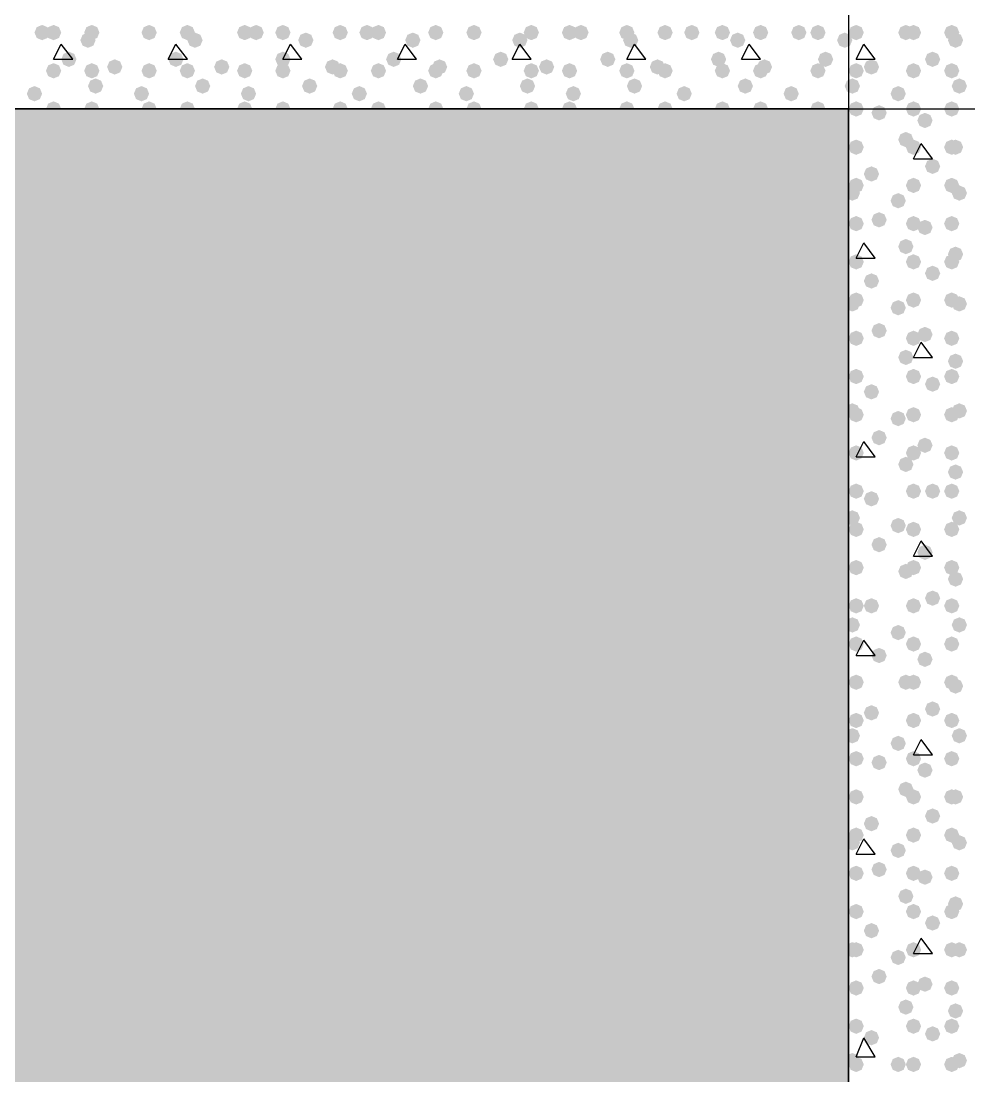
# Model space of a CAD drawing. Header units: millimetres. Extents: x 0 to 420, y 0 to 297.
# Drawn here: x 184.68 to 195.18, y 131.91 to 143.59 of the extents above; entities that cross this region are included whole.
import ezdxf

# ---------------------------------------------------------------- set-up
doc = ezdxf.new("R2010")
doc.units = ezdxf.units.MM
doc.layers.get('0').update_dxf_attribs({"linetype": 'CONTINUOUS'})

msp = doc.modelspace()

# ---------------------------------------------------------------- hatches: boundary and pattern name
at = {"true_color": 0x000008}
for points in [[(184.996667, 143.467667), (184.971796, 143.407871), (184.912, 143.383), (184.852204, 143.407871), (184.827333, 143.467667), (184.852204, 143.527462), (184.912, 143.552333), (184.971796, 143.527463)], [(185.123667, 143.467667), (185.098796, 143.407871), (185.039, 143.383), (184.979204, 143.407871), (184.954333, 143.467667), (184.979204, 143.527462), (185.039, 143.552333), (185.098796, 143.527463)], [(185.547, 143.467667), (185.522129, 143.407871), (185.462333, 143.383), (185.402537, 143.407871), (185.377667, 143.467667), (185.402537, 143.527462), (185.462333, 143.552333), (185.522129, 143.527463)], [(186.182, 143.467667), (186.157129, 143.407871), (186.097333, 143.383), (186.037537, 143.407871), (186.012667, 143.467667), (186.037537, 143.527462), (186.097333, 143.552333), (186.157129, 143.527463)], [(186.182, 143.467667), (186.157129, 143.407871), (186.097333, 143.383), (186.037537, 143.407871), (186.012667, 143.467667), (186.037537, 143.527462), (186.097333, 143.552333), (186.157129, 143.527463)], [(186.605333, 143.467667), (186.580462, 143.407871), (186.520667, 143.383), (186.460871, 143.407871), (186.436, 143.467667), (186.460871, 143.527462), (186.520667, 143.552333), (186.580462, 143.527463)], [(187.240333, 143.467667), (187.215462, 143.407871), (187.155667, 143.383), (187.095871, 143.407871), (187.071, 143.467667), (187.095871, 143.527462), (187.155667, 143.552333), (187.215462, 143.527463)], [(187.367333, 143.467667), (187.342462, 143.407871), (187.282667, 143.383), (187.222871, 143.407871), (187.198, 143.467667), (187.222871, 143.527462), (187.282667, 143.552333), (187.342462, 143.527463)], [(187.663667, 143.467667), (187.638796, 143.407871), (187.579, 143.383), (187.519204, 143.407871), (187.494333, 143.467667), (187.519204, 143.527462), (187.579, 143.552333), (187.638796, 143.527463)], [(188.298667, 143.467667), (188.273796, 143.407871), (188.214, 143.383), (188.154204, 143.407871), (188.129333, 143.467667), (188.154204, 143.527462), (188.214, 143.552333), (188.273796, 143.527463)], [(188.595, 143.467667), (188.570129, 143.407871), (188.510333, 143.383), (188.450538, 143.407871), (188.425667, 143.467667), (188.450537, 143.527462), (188.510333, 143.552333), (188.570129, 143.527463)], [(188.722, 143.467667), (188.697129, 143.407871), (188.637333, 143.383), (188.577538, 143.407871), (188.552667, 143.467667), (188.577537, 143.527462), (188.637333, 143.552333), (188.697129, 143.527463)], [(189.357, 143.467667), (189.332129, 143.407871), (189.272333, 143.383), (189.212538, 143.407871), (189.187667, 143.467667), (189.212537, 143.527462), (189.272333, 143.552333), (189.332129, 143.527463)], [(189.780333, 143.467667), (189.755462, 143.407871), (189.695667, 143.383), (189.635871, 143.407871), (189.611, 143.467667), (189.635871, 143.527462), (189.695667, 143.552333), (189.755462, 143.527463)], [(189.780333, 143.467667), (189.755462, 143.407871), (189.695667, 143.383), (189.635871, 143.407871), (189.611, 143.467667), (189.635871, 143.527462), (189.695667, 143.552333), (189.755462, 143.527463)], [(190.415333, 143.467667), (190.390462, 143.407871), (190.330667, 143.383), (190.270871, 143.407871), (190.246, 143.467667), (190.270871, 143.527462), (190.330667, 143.552333), (190.390462, 143.527463)], [(190.838667, 143.467667), (190.813796, 143.407871), (190.754, 143.383), (190.694204, 143.407871), (190.669333, 143.467667), (190.694204, 143.527462), (190.754, 143.552333), (190.813796, 143.527463)], [(190.965667, 143.467667), (190.940796, 143.407871), (190.881, 143.383), (190.821204, 143.407871), (190.796333, 143.467667), (190.821204, 143.527462), (190.881, 143.552333), (190.940796, 143.527463)], [(191.473667, 143.467667), (191.448796, 143.407871), (191.389, 143.383), (191.329204, 143.407871), (191.304333, 143.467667), (191.329204, 143.527462), (191.389, 143.552333), (191.448796, 143.527463)], [(191.897, 143.467667), (191.872129, 143.407871), (191.812333, 143.383), (191.752537, 143.407871), (191.727667, 143.467667), (191.752537, 143.527462), (191.812333, 143.552333), (191.872129, 143.527463)], [(192.193333, 143.467667), (192.168462, 143.407871), (192.108667, 143.383), (192.048871, 143.407871), (192.024, 143.467667), (192.048871, 143.527462), (192.108667, 143.552333), (192.168462, 143.527463)], [(192.532, 143.467667), (192.507129, 143.407871), (192.447333, 143.383), (192.387538, 143.407871), (192.362667, 143.467667), (192.387537, 143.527462), (192.447333, 143.552333), (192.507129, 143.527463)], [(192.955333, 143.467667), (192.930462, 143.407871), (192.870667, 143.383), (192.810871, 143.407871), (192.786, 143.467667), (192.810871, 143.527462), (192.870667, 143.552333), (192.930462, 143.527463)], [(193.378667, 143.467667), (193.353796, 143.407871), (193.294, 143.383), (193.234204, 143.407871), (193.209333, 143.467667), (193.234204, 143.527462), (193.294, 143.552333), (193.353796, 143.527463)], [(193.590333, 143.467667), (193.565462, 143.407871), (193.505667, 143.383), (193.445871, 143.407871), (193.421, 143.467667), (193.445871, 143.527462), (193.505667, 143.552333), (193.565462, 143.527463)], [(185.504667, 143.383), (185.479796, 143.323204), (185.42, 143.298333), (185.360204, 143.323204), (185.335333, 143.383), (185.360204, 143.442796), (185.42, 143.467667), (185.479796, 143.442796)], [(186.69, 143.383), (186.665129, 143.323204), (186.605333, 143.298333), (186.545538, 143.323204), (186.520667, 143.383), (186.545537, 143.442796), (186.605333, 143.467667), (186.665129, 143.442796)], [(187.917667, 143.383), (187.892796, 143.323204), (187.833, 143.298333), (187.773204, 143.323204), (187.748333, 143.383), (187.773204, 143.442796), (187.833, 143.467667), (187.892796, 143.442796)], [(189.103, 143.383), (189.078129, 143.323204), (189.018333, 143.298333), (188.958538, 143.323204), (188.933667, 143.383), (188.958537, 143.442796), (189.018333, 143.467667), (189.078129, 143.442796)], [(190.288333, 143.383), (190.263463, 143.323204), (190.203667, 143.298333), (190.143871, 143.323204), (190.119, 143.383), (190.143871, 143.442796), (190.203667, 143.467667), (190.263462, 143.442796)], [(191.516, 143.383), (191.491129, 143.323204), (191.431333, 143.298333), (191.371538, 143.323204), (191.346667, 143.383), (191.371537, 143.442796), (191.431333, 143.467667), (191.491129, 143.442796)], [(192.701333, 143.383), (192.676462, 143.323204), (192.616667, 143.298333), (192.556871, 143.323204), (192.532, 143.383), (192.556871, 143.442796), (192.616667, 143.467667), (192.676462, 143.442796)], [(193.886667, 143.383), (193.861796, 143.323204), (193.802, 143.298333), (193.742204, 143.323204), (193.717333, 143.383), (193.742204, 143.442796), (193.802, 143.467667), (193.861796, 143.442796)], [(185.293, 143.171333), (185.268129, 143.111537), (185.208333, 143.086667), (185.148538, 143.111537), (185.123667, 143.171333), (185.148537, 143.231129), (185.208333, 143.256), (185.268129, 143.231129)], [(186.478333, 143.171333), (186.453463, 143.111537), (186.393667, 143.086667), (186.333871, 143.111537), (186.309, 143.171333), (186.333871, 143.231129), (186.393667, 143.256), (186.453462, 143.231129)], [(187.663667, 143.171333), (187.638796, 143.111537), (187.579, 143.086667), (187.519204, 143.111537), (187.494333, 143.171333), (187.519204, 143.231129), (187.579, 143.256), (187.638796, 143.231129)], [(188.891333, 143.171333), (188.866462, 143.111537), (188.806667, 143.086667), (188.746871, 143.111537), (188.722, 143.171333), (188.746871, 143.231129), (188.806667, 143.256), (188.866462, 143.231129)], [(190.076667, 143.171333), (190.051796, 143.111537), (189.992, 143.086667), (189.932204, 143.111537), (189.907333, 143.171333), (189.932204, 143.231129), (189.992, 143.256), (190.051796, 143.231129)], [(191.262, 143.171333), (191.237129, 143.111537), (191.177333, 143.086667), (191.117538, 143.111537), (191.092667, 143.171333), (191.117537, 143.231129), (191.177333, 143.256), (191.237129, 143.231129)], [(192.489667, 143.171333), (192.464796, 143.111537), (192.405, 143.086667), (192.345204, 143.111537), (192.320333, 143.171333), (192.345204, 143.231129), (192.405, 143.256), (192.464796, 143.231129)], [(193.675, 143.171333), (193.650129, 143.111537), (193.590333, 143.086667), (193.530538, 143.111537), (193.505667, 143.171333), (193.530537, 143.231129), (193.590333, 143.256), (193.650129, 143.231129)], [(185.801, 143.086667), (185.776129, 143.026871), (185.716333, 143.002), (185.656538, 143.026871), (185.631667, 143.086667), (185.656537, 143.146462), (185.716333, 143.171333), (185.776129, 143.146463)], [(186.986333, 143.086667), (186.961462, 143.026871), (186.901667, 143.002), (186.841871, 143.026871), (186.817, 143.086667), (186.841871, 143.146462), (186.901667, 143.171333), (186.961462, 143.146463)], [(188.214, 143.086667), (188.189129, 143.026871), (188.129333, 143.002), (188.069538, 143.026871), (188.044667, 143.086667), (188.069537, 143.146462), (188.129333, 143.171333), (188.189129, 143.146463)], [(189.399333, 143.086667), (189.374462, 143.026871), (189.314667, 143.002), (189.254871, 143.026871), (189.23, 143.086667), (189.254871, 143.146462), (189.314667, 143.171333), (189.374462, 143.146463)], [(190.584667, 143.086667), (190.559796, 143.026871), (190.5, 143.002), (190.440204, 143.026871), (190.415333, 143.086667), (190.440204, 143.146462), (190.5, 143.171333), (190.559796, 143.146463)], [(191.812333, 143.086667), (191.787463, 143.026871), (191.727667, 143.002), (191.667871, 143.026871), (191.643, 143.086667), (191.667871, 143.146462), (191.727667, 143.171333), (191.787462, 143.146463)], [(192.997667, 143.086667), (192.972796, 143.026871), (192.913, 143.002), (192.853204, 143.026871), (192.828333, 143.086667), (192.853204, 143.146462), (192.913, 143.171333), (192.972796, 143.146463)], [(185.123667, 143.044333), (185.098796, 142.984537), (185.039, 142.959667), (184.979204, 142.984537), (184.954333, 143.044333), (184.979204, 143.104129), (185.039, 143.129), (185.098796, 143.104129)], [(185.547, 143.044333), (185.522129, 142.984537), (185.462333, 142.959667), (185.402537, 142.984537), (185.377667, 143.044333), (185.402537, 143.104129), (185.462333, 143.129), (185.522129, 143.104129)], [(186.182, 143.044333), (186.157129, 142.984537), (186.097333, 142.959667), (186.037537, 142.984537), (186.012667, 143.044333), (186.037537, 143.104129), (186.097333, 143.129), (186.157129, 143.104129)], [(186.605333, 143.044333), (186.580462, 142.984537), (186.520667, 142.959667), (186.460871, 142.984537), (186.436, 143.044333), (186.460871, 143.104129), (186.520667, 143.129), (186.580462, 143.104129)], [(187.240333, 143.044333), (187.215462, 142.984537), (187.155667, 142.959667), (187.095871, 142.984537), (187.071, 143.044333), (187.095871, 143.104129), (187.155667, 143.129), (187.215462, 143.104129)], [(187.663667, 143.044333), (187.638796, 142.984537), (187.579, 142.959667), (187.519204, 142.984537), (187.494333, 143.044333), (187.519204, 143.104129), (187.579, 143.129), (187.638796, 143.104129)], [(188.298667, 143.044333), (188.273796, 142.984537), (188.214, 142.959667), (188.154204, 142.984537), (188.129333, 143.044333), (188.154204, 143.104129), (188.214, 143.129), (188.273796, 143.104129)], [(188.722, 143.044333), (188.697129, 142.984537), (188.637333, 142.959667), (188.577538, 142.984537), (188.552667, 143.044333), (188.577537, 143.104129), (188.637333, 143.129), (188.697129, 143.104129)], [(189.357, 143.044333), (189.332129, 142.984537), (189.272333, 142.959667), (189.212538, 142.984537), (189.187667, 143.044333), (189.212537, 143.104129), (189.272333, 143.129), (189.332129, 143.104129)], [(189.780333, 143.044333), (189.755462, 142.984537), (189.695667, 142.959667), (189.635871, 142.984537), (189.611, 143.044333), (189.635871, 143.104129), (189.695667, 143.129), (189.755462, 143.104129)], [(190.415333, 143.044333), (190.390462, 142.984537), (190.330667, 142.959667), (190.270871, 142.984537), (190.246, 143.044333), (190.270871, 143.104129), (190.330667, 143.129), (190.390462, 143.104129)], [(190.838667, 143.044333), (190.813796, 142.984537), (190.754, 142.959667), (190.694204, 142.984537), (190.669333, 143.044333), (190.694204, 143.104129), (190.754, 143.129), (190.813796, 143.104129)], [(191.473667, 143.044333), (191.448796, 142.984537), (191.389, 142.959667), (191.329204, 142.984537), (191.304333, 143.044333), (191.329204, 143.104129), (191.389, 143.129), (191.448796, 143.104129)], [(191.897, 143.044333), (191.872129, 142.984537), (191.812333, 142.959667), (191.752537, 142.984537), (191.727667, 143.044333), (191.752537, 143.104129), (191.812333, 143.129), (191.872129, 143.104129)], [(192.532, 143.044333), (192.507129, 142.984537), (192.447333, 142.959667), (192.387538, 142.984537), (192.362667, 143.044333), (192.387537, 143.104129), (192.447333, 143.129), (192.507129, 143.104129)], [(192.955333, 143.044333), (192.930462, 142.984537), (192.870667, 142.959667), (192.810871, 142.984537), (192.786, 143.044333), (192.810871, 143.104129), (192.870667, 143.129), (192.930462, 143.104129)], [(193.590333, 143.044333), (193.565462, 142.984537), (193.505667, 142.959667), (193.445871, 142.984537), (193.421, 143.044333), (193.445871, 143.104129), (193.505667, 143.129), (193.565462, 143.104129)], [(185.589333, 142.875), (185.564462, 142.815204), (185.504667, 142.790333), (185.444871, 142.815204), (185.42, 142.875), (185.444871, 142.934796), (185.504667, 142.959667), (185.564462, 142.934796)], [(186.774667, 142.875), (186.749796, 142.815204), (186.69, 142.790333), (186.630204, 142.815204), (186.605333, 142.875), (186.630204, 142.934796), (186.69, 142.959667), (186.749796, 142.934796)], [(187.96, 142.875), (187.935129, 142.815204), (187.875333, 142.790333), (187.815538, 142.815204), (187.790667, 142.875), (187.815537, 142.934796), (187.875333, 142.959667), (187.935129, 142.934796)], [(189.187667, 142.875), (189.162796, 142.815204), (189.103, 142.790333), (189.043204, 142.815204), (189.018333, 142.875), (189.043204, 142.934796), (189.103, 142.959667), (189.162796, 142.934796)], [(190.373, 142.875), (190.348129, 142.815204), (190.288333, 142.790333), (190.228538, 142.815204), (190.203667, 142.875), (190.228537, 142.934796), (190.288333, 142.959667), (190.348129, 142.934796)], [(191.558333, 142.875), (191.533462, 142.815204), (191.473667, 142.790333), (191.413871, 142.815204), (191.389, 142.875), (191.413871, 142.934796), (191.473667, 142.959667), (191.533462, 142.934796)], [(192.786, 142.875), (192.761129, 142.815204), (192.701333, 142.790333), (192.641538, 142.815204), (192.616667, 142.875), (192.641537, 142.934796), (192.701333, 142.959667), (192.761129, 142.934796)], [(184.912, 142.790333), (184.887129, 142.730537), (184.827333, 142.705667), (184.767538, 142.730537), (184.742667, 142.790333), (184.767537, 142.850129), (184.827333, 142.875), (184.887129, 142.850129)], [(186.097333, 142.790333), (186.072462, 142.730537), (186.012667, 142.705667), (185.952871, 142.730537), (185.928, 142.790333), (185.952871, 142.850129), (186.012667, 142.875), (186.072462, 142.850129)], [(187.282667, 142.790333), (187.257796, 142.730537), (187.198, 142.705667), (187.138204, 142.730537), (187.113333, 142.790333), (187.138204, 142.850129), (187.198, 142.875), (187.257796, 142.850129)], [(188.510333, 142.790333), (188.485462, 142.730537), (188.425667, 142.705667), (188.365871, 142.730537), (188.341, 142.790333), (188.365871, 142.850129), (188.425667, 142.875), (188.485462, 142.850129)], [(189.695667, 142.790333), (189.670796, 142.730537), (189.611, 142.705667), (189.551204, 142.730537), (189.526333, 142.790333), (189.551204, 142.850129), (189.611, 142.875), (189.670796, 142.850129)], [(190.881, 142.790333), (190.856129, 142.730537), (190.796333, 142.705667), (190.736538, 142.730537), (190.711667, 142.790333), (190.736537, 142.850129), (190.796333, 142.875), (190.856129, 142.850129)], [(192.108667, 142.790333), (192.083796, 142.730537), (192.024, 142.705667), (191.964204, 142.730537), (191.939333, 142.790333), (191.964204, 142.850129), (192.024, 142.875), (192.083796, 142.850129)], [(193.294, 142.790333), (193.269129, 142.730537), (193.209333, 142.705667), (193.149538, 142.730537), (193.124667, 142.790333), (193.149537, 142.850129), (193.209333, 142.875), (193.269129, 142.850129)], [(185.123667, 142.621), (185.098796, 142.561204), (185.039, 142.536333), (184.979204, 142.561204), (184.954333, 142.621), (184.979204, 142.680796), (185.039, 142.705667), (185.098796, 142.680796)], [(185.547, 142.621), (185.522129, 142.561204), (185.462333, 142.536333), (185.402537, 142.561204), (185.377667, 142.621), (185.402537, 142.680796), (185.462333, 142.705667), (185.522129, 142.680796)], [(186.182, 142.621), (186.157129, 142.561204), (186.097333, 142.536333), (186.037537, 142.561204), (186.012667, 142.621), (186.037537, 142.680796), (186.097333, 142.705667), (186.157129, 142.680796)], [(186.605333, 142.621), (186.580462, 142.561204), (186.520667, 142.536333), (186.460871, 142.561204), (186.436, 142.621), (186.460871, 142.680796), (186.520667, 142.705667), (186.580462, 142.680796)], [(187.240333, 142.621), (187.215462, 142.561204), (187.155667, 142.536333), (187.095871, 142.561204), (187.071, 142.621), (187.095871, 142.680796), (187.155667, 142.705667), (187.215462, 142.680796)], [(187.663667, 142.621), (187.638796, 142.561204), (187.579, 142.536333), (187.519204, 142.561204), (187.494333, 142.621), (187.519204, 142.680796), (187.579, 142.705667), (187.638796, 142.680796)], [(188.298667, 142.621), (188.273796, 142.561204), (188.214, 142.536333), (188.154204, 142.561204), (188.129333, 142.621), (188.154204, 142.680796), (188.214, 142.705667), (188.273796, 142.680796)], [(188.722, 142.621), (188.697129, 142.561204), (188.637333, 142.536333), (188.577538, 142.561204), (188.552667, 142.621), (188.577537, 142.680796), (188.637333, 142.705667), (188.697129, 142.680796)], [(189.357, 142.621), (189.332129, 142.561204), (189.272333, 142.536333), (189.212538, 142.561204), (189.187667, 142.621), (189.212537, 142.680796), (189.272333, 142.705667), (189.332129, 142.680796)], [(189.780333, 142.621), (189.755462, 142.561204), (189.695667, 142.536333), (189.635871, 142.561204), (189.611, 142.621), (189.635871, 142.680796), (189.695667, 142.705667), (189.755462, 142.680796)], [(190.415333, 142.621), (190.390462, 142.561204), (190.330667, 142.536333), (190.270871, 142.561204), (190.246, 142.621), (190.270871, 142.680796), (190.330667, 142.705667), (190.390462, 142.680796)], [(190.838667, 142.621), (190.813796, 142.561204), (190.754, 142.536333), (190.694204, 142.561204), (190.669333, 142.621), (190.694204, 142.680796), (190.754, 142.705667), (190.813796, 142.680796)], [(191.473667, 142.621), (191.448796, 142.561204), (191.389, 142.536333), (191.329204, 142.561204), (191.304333, 142.621), (191.329204, 142.680796), (191.389, 142.705667), (191.448796, 142.680796)], [(191.897, 142.621), (191.872129, 142.561204), (191.812333, 142.536333), (191.752537, 142.561204), (191.727667, 142.621), (191.752537, 142.680796), (191.812333, 142.705667), (191.872129, 142.680796)], [(192.532, 142.621), (192.507129, 142.561204), (192.447333, 142.536333), (192.387538, 142.561204), (192.362667, 142.621), (192.387537, 142.680796), (192.447333, 142.705667), (192.507129, 142.680796)], [(192.955333, 142.621), (192.930462, 142.561204), (192.870667, 142.536333), (192.810871, 142.561204), (192.786, 142.621), (192.810871, 142.680796), (192.870667, 142.705667), (192.930462, 142.680796)], [(193.590333, 142.621), (193.565462, 142.561204), (193.505667, 142.536333), (193.445871, 142.561204), (193.421, 142.621), (193.445871, 142.680796), (193.505667, 142.705667), (193.565462, 142.680796)], [(194.267667, 142.578667), (194.242796, 142.518871), (194.183, 142.494), (194.123204, 142.518871), (194.098333, 142.578667), (194.123204, 142.638462), (194.183, 142.663333), (194.242796, 142.638463)], [(194.775667, 142.494), (194.750796, 142.434204), (194.691, 142.409333), (194.631204, 142.434204), (194.606333, 142.494), (194.631204, 142.553796), (194.691, 142.578667), (194.750796, 142.553796)], [(194.564, 142.282333), (194.539129, 142.222537), (194.479333, 142.197667), (194.419537, 142.222537), (194.394667, 142.282333), (194.419537, 142.342129), (194.479333, 142.367), (194.539129, 142.342129)], [(194.013667, 142.197667), (193.988796, 142.137871), (193.929, 142.113), (193.869204, 142.137871), (193.844333, 142.197667), (193.869204, 142.257462), (193.929, 142.282333), (193.988796, 142.257463)], [(194.648667, 142.197667), (194.623796, 142.137871), (194.564, 142.113), (194.504204, 142.137871), (194.479333, 142.197667), (194.504204, 142.257462), (194.564, 142.282333), (194.623796, 142.257463)], [(195.072, 142.197667), (195.047129, 142.137871), (194.987333, 142.113), (194.927538, 142.137871), (194.902667, 142.197667), (194.927537, 142.257462), (194.987333, 142.282333), (195.047129, 142.257463)], [(195.114333, 142.197667), (195.089463, 142.137871), (195.029667, 142.113), (194.969871, 142.137871), (194.945, 142.197667), (194.969871, 142.257462), (195.029667, 142.282333), (195.089462, 142.257463)], [(194.183, 141.901333), (194.158129, 141.841537), (194.098333, 141.816667), (194.038538, 141.841537), (194.013667, 141.901333), (194.038537, 141.961129), (194.098333, 141.986), (194.158129, 141.961129)], [(194.860333, 141.986), (194.835462, 141.926204), (194.775667, 141.901333), (194.715871, 141.926204), (194.691, 141.986), (194.715871, 142.045796), (194.775667, 142.070667), (194.835462, 142.045796)], [(194.013667, 141.774333), (193.988796, 141.714537), (193.929, 141.689667), (193.869204, 141.714537), (193.844333, 141.774333), (193.869204, 141.834129), (193.929, 141.859), (193.988796, 141.834129)], [(194.648667, 141.774333), (194.623796, 141.714537), (194.564, 141.689667), (194.504204, 141.714537), (194.479333, 141.774333), (194.504204, 141.834129), (194.564, 141.859), (194.623796, 141.834129)], [(195.072, 141.774333), (195.047129, 141.714537), (194.987333, 141.689667), (194.927538, 141.714537), (194.902667, 141.774333), (194.927537, 141.834129), (194.987333, 141.859), (195.047129, 141.834129)], [(193.971333, 141.689667), (193.946463, 141.629871), (193.886667, 141.605), (193.826871, 141.629871), (193.802, 141.689667), (193.826871, 141.749462), (193.886667, 141.774333), (193.946462, 141.749463)], [(195.156667, 141.689667), (195.131796, 141.629871), (195.072, 141.605), (195.012204, 141.629871), (194.987333, 141.689667), (195.012204, 141.749462), (195.072, 141.774333), (195.131796, 141.749463)], [(194.479333, 141.605), (194.454463, 141.545204), (194.394667, 141.520333), (194.334871, 141.545204), (194.31, 141.605), (194.334871, 141.664796), (194.394667, 141.689667), (194.454462, 141.664796)], [(194.013667, 141.351), (193.988796, 141.291204), (193.929, 141.266333), (193.869204, 141.291204), (193.844333, 141.351), (193.869204, 141.410796), (193.929, 141.435667), (193.988796, 141.410796)], [(194.267667, 141.393333), (194.242796, 141.333537), (194.183, 141.308667), (194.123204, 141.333537), (194.098333, 141.393333), (194.123204, 141.453129), (194.183, 141.478), (194.242796, 141.453129)], [(194.648667, 141.351), (194.623796, 141.291204), (194.564, 141.266333), (194.504204, 141.291204), (194.479333, 141.351), (194.504204, 141.410796), (194.564, 141.435667), (194.623796, 141.410796)], [(194.775667, 141.308667), (194.750796, 141.248871), (194.691, 141.224), (194.631204, 141.248871), (194.606333, 141.308667), (194.631204, 141.368462), (194.691, 141.393333), (194.750796, 141.368463)], [(195.072, 141.351), (195.047129, 141.291204), (194.987333, 141.266333), (194.927538, 141.291204), (194.902667, 141.351), (194.927537, 141.410796), (194.987333, 141.435667), (195.047129, 141.410796)], [(194.564, 141.097), (194.539129, 141.037204), (194.479333, 141.012333), (194.419537, 141.037204), (194.394667, 141.097), (194.419537, 141.156796), (194.479333, 141.181667), (194.539129, 141.156796)], [(195.114333, 141.012333), (195.089463, 140.952537), (195.029667, 140.927667), (194.969871, 140.952537), (194.945, 141.012333), (194.969871, 141.072129), (195.029667, 141.097), (195.089462, 141.072129)], [(194.013667, 140.927667), (193.988796, 140.867871), (193.929, 140.843), (193.869204, 140.867871), (193.844333, 140.927667), (193.869204, 140.987462), (193.929, 141.012333), (193.988796, 140.987463)], [(194.648667, 140.927667), (194.623796, 140.867871), (194.564, 140.843), (194.504204, 140.867871), (194.479333, 140.927667), (194.504204, 140.987462), (194.564, 141.012333), (194.623796, 140.987463)], [(195.072, 140.927667), (195.047129, 140.867871), (194.987333, 140.843), (194.927538, 140.867871), (194.902667, 140.927667), (194.927537, 140.987462), (194.987333, 141.012333), (195.047129, 140.987463)], [(194.183, 140.716), (194.158129, 140.656204), (194.098333, 140.631333), (194.038538, 140.656204), (194.013667, 140.716), (194.038537, 140.775796), (194.098333, 140.800667), (194.158129, 140.775796)], [(194.860333, 140.800667), (194.835462, 140.740871), (194.775667, 140.716), (194.715871, 140.740871), (194.691, 140.800667), (194.715871, 140.860462), (194.775667, 140.885333), (194.835462, 140.860463)], [(194.013667, 140.504333), (193.988796, 140.444537), (193.929, 140.419667), (193.869204, 140.444537), (193.844333, 140.504333), (193.869204, 140.564129), (193.929, 140.589), (193.988796, 140.564129)], [(194.648667, 140.504333), (194.623796, 140.444537), (194.564, 140.419667), (194.504204, 140.444537), (194.479333, 140.504333), (194.504204, 140.564129), (194.564, 140.589), (194.623796, 140.564129)], [(195.072, 140.504333), (195.047129, 140.444537), (194.987333, 140.419667), (194.927538, 140.444537), (194.902667, 140.504333), (194.927537, 140.564129), (194.987333, 140.589), (195.047129, 140.564129)], [(193.971333, 140.462), (193.946463, 140.402204), (193.886667, 140.377333), (193.826871, 140.402204), (193.802, 140.462), (193.826871, 140.521796), (193.886667, 140.546667), (193.946462, 140.521796)], [(194.479333, 140.419667), (194.454463, 140.359871), (194.394667, 140.335), (194.334871, 140.359871), (194.31, 140.419667), (194.334871, 140.479462), (194.394667, 140.504333), (194.454462, 140.479463)], [(195.156667, 140.462), (195.131796, 140.402204), (195.072, 140.377333), (195.012204, 140.402204), (194.987333, 140.462), (195.012204, 140.521796), (195.072, 140.546667), (195.131796, 140.521796)], [(194.267667, 140.165667), (194.242796, 140.105871), (194.183, 140.081), (194.123204, 140.105871), (194.098333, 140.165667), (194.123204, 140.225462), (194.183, 140.250333), (194.242796, 140.225463)], [(194.013667, 140.081), (193.988796, 140.021204), (193.929, 139.996333), (193.869204, 140.021204), (193.844333, 140.081), (193.869204, 140.140796), (193.929, 140.165667), (193.988796, 140.140796)], [(194.648667, 140.081), (194.623796, 140.021204), (194.564, 139.996333), (194.504204, 140.021204), (194.479333, 140.081), (194.504204, 140.140796), (194.564, 140.165667), (194.623796, 140.140796)], [(194.775667, 140.123333), (194.750796, 140.063538), (194.691, 140.038667), (194.631204, 140.063538), (194.606333, 140.123333), (194.631204, 140.183129), (194.691, 140.208), (194.750796, 140.183129)], [(195.072, 140.081), (195.047129, 140.021204), (194.987333, 139.996333), (194.927538, 140.021204), (194.902667, 140.081), (194.927537, 140.140796), (194.987333, 140.165667), (195.047129, 140.140796)], [(194.564, 139.869333), (194.539129, 139.809537), (194.479333, 139.784667), (194.419537, 139.809537), (194.394667, 139.869333), (194.419537, 139.929129), (194.479333, 139.954), (194.539129, 139.929129)], [(195.114333, 139.827), (195.089463, 139.767204), (195.029667, 139.742333), (194.969871, 139.767204), (194.945, 139.827), (194.969871, 139.886796), (195.029667, 139.911667), (195.089462, 139.886796)], [(194.013667, 139.657667), (193.988796, 139.597871), (193.929, 139.573), (193.869204, 139.597871), (193.844333, 139.657667), (193.869204, 139.717462), (193.929, 139.742333), (193.988796, 139.717463)], [(194.648667, 139.657667), (194.623796, 139.597871), (194.564, 139.573), (194.504204, 139.597871), (194.479333, 139.657667), (194.504204, 139.717462), (194.564, 139.742333), (194.623796, 139.717463)], [(195.072, 139.657667), (195.047129, 139.597871), (194.987333, 139.573), (194.927538, 139.597871), (194.902667, 139.657667), (194.927537, 139.717462), (194.987333, 139.742333), (195.047129, 139.717463)], [(194.860333, 139.573), (194.835462, 139.513204), (194.775667, 139.488333), (194.715871, 139.513204), (194.691, 139.573), (194.715871, 139.632796), (194.775667, 139.657667), (194.835462, 139.632796)], [(194.183, 139.488333), (194.158129, 139.428537), (194.098333, 139.403667), (194.038538, 139.428537), (194.013667, 139.488333), (194.038537, 139.548129), (194.098333, 139.573), (194.158129, 139.548129)], [(193.971333, 139.276667), (193.946463, 139.216871), (193.886667, 139.192), (193.826871, 139.216871), (193.802, 139.276667), (193.826871, 139.336462), (193.886667, 139.361333), (193.946462, 139.336463)], [(194.013667, 139.234333), (193.988796, 139.174537), (193.929, 139.149667), (193.869204, 139.174537), (193.844333, 139.234333), (193.869204, 139.294129), (193.929, 139.319), (193.988796, 139.294129)], [(194.479333, 139.192), (194.454463, 139.132204), (194.394667, 139.107333), (194.334871, 139.132204), (194.31, 139.192), (194.334871, 139.251796), (194.394667, 139.276667), (194.454462, 139.251796)], [(194.648667, 139.234333), (194.623796, 139.174537), (194.564, 139.149667), (194.504204, 139.174537), (194.479333, 139.234333), (194.504204, 139.294129), (194.564, 139.319), (194.623796, 139.294129)], [(195.072, 139.234333), (195.047129, 139.174537), (194.987333, 139.149667), (194.927538, 139.174537), (194.902667, 139.234333), (194.927537, 139.294129), (194.987333, 139.319), (195.047129, 139.294129)], [(195.156667, 139.276667), (195.131796, 139.216871), (195.072, 139.192), (195.012204, 139.216871), (194.987333, 139.276667), (195.012204, 139.336462), (195.072, 139.361333), (195.131796, 139.336463)], [(194.267667, 138.980333), (194.242796, 138.920537), (194.183, 138.895667), (194.123204, 138.920537), (194.098333, 138.980333), (194.123204, 139.040129), (194.183, 139.065), (194.242796, 139.040129)], [(194.775667, 138.895667), (194.750796, 138.835871), (194.691, 138.811), (194.631204, 138.835871), (194.606333, 138.895667), (194.631204, 138.955462), (194.691, 138.980333), (194.750796, 138.955463)], [(194.013667, 138.811), (193.988796, 138.751204), (193.929, 138.726333), (193.869204, 138.751204), (193.844333, 138.811), (193.869204, 138.870796), (193.929, 138.895667), (193.988796, 138.870796)], [(194.648667, 138.811), (194.623796, 138.751204), (194.564, 138.726333), (194.504204, 138.751204), (194.479333, 138.811), (194.504204, 138.870796), (194.564, 138.895667), (194.623796, 138.870796)], [(195.072, 138.811), (195.047129, 138.751204), (194.987333, 138.726333), (194.927538, 138.751204), (194.902667, 138.811), (194.927537, 138.870796), (194.987333, 138.895667), (195.047129, 138.870796)], [(194.564, 138.684), (194.539129, 138.624204), (194.479333, 138.599333), (194.419537, 138.624204), (194.394667, 138.684), (194.419537, 138.743796), (194.479333, 138.768667), (194.539129, 138.743796)], [(195.114333, 138.599333), (195.089463, 138.539537), (195.029667, 138.514667), (194.969871, 138.539537), (194.945, 138.599333), (194.969871, 138.659129), (195.029667, 138.684), (195.089462, 138.659129)], [(194.013667, 138.387667), (193.988796, 138.327871), (193.929, 138.303), (193.869204, 138.327871), (193.844333, 138.387667), (193.869204, 138.447462), (193.929, 138.472333), (193.988796, 138.447463)], [(194.648667, 138.387667), (194.623796, 138.327871), (194.564, 138.303), (194.504204, 138.327871), (194.479333, 138.387667), (194.504204, 138.447462), (194.564, 138.472333), (194.623796, 138.447463)], [(194.860333, 138.387667), (194.835462, 138.327871), (194.775667, 138.303), (194.715871, 138.327871), (194.691, 138.387667), (194.715871, 138.447462), (194.775667, 138.472333), (194.835462, 138.447463)], [(195.072, 138.387667), (195.047129, 138.327871), (194.987333, 138.303), (194.927538, 138.327871), (194.902667, 138.387667), (194.927537, 138.447462), (194.987333, 138.472333), (195.047129, 138.447463)], [(194.183, 138.303), (194.158129, 138.243204), (194.098333, 138.218333), (194.038538, 138.243204), (194.013667, 138.303), (194.038537, 138.362796), (194.098333, 138.387667), (194.158129, 138.362796)], [(193.971333, 138.091333), (193.946463, 138.031537), (193.886667, 138.006667), (193.826871, 138.031537), (193.802, 138.091333), (193.826871, 138.151129), (193.886667, 138.176), (193.946462, 138.151129)], [(195.156667, 138.091333), (195.131796, 138.031537), (195.072, 138.006667), (195.012204, 138.031537), (194.987333, 138.091333), (195.012204, 138.151129), (195.072, 138.176), (195.131796, 138.151129)], [(194.013667, 137.964333), (193.988796, 137.904537), (193.929, 137.879667), (193.869204, 137.904537), (193.844333, 137.964333), (193.869204, 138.024129), (193.929, 138.049), (193.988796, 138.024129)], [(194.479333, 138.006667), (194.454463, 137.946871), (194.394667, 137.922), (194.334871, 137.946871), (194.31, 138.006667), (194.334871, 138.066462), (194.394667, 138.091333), (194.454462, 138.066463)], [(194.648667, 137.964333), (194.623796, 137.904537), (194.564, 137.879667), (194.504204, 137.904537), (194.479333, 137.964333), (194.504204, 138.024129), (194.564, 138.049), (194.623796, 138.024129)], [(195.072, 137.964333), (195.047129, 137.904537), (194.987333, 137.879667), (194.927538, 137.904537), (194.902667, 137.964333), (194.927537, 138.024129), (194.987333, 138.049), (195.047129, 138.024129)], [(194.267667, 137.795), (194.242796, 137.735204), (194.183, 137.710333), (194.123204, 137.735204), (194.098333, 137.795), (194.123204, 137.854796), (194.183, 137.879667), (194.242796, 137.854796)], [(194.775667, 137.710333), (194.750796, 137.650537), (194.691, 137.625667), (194.631204, 137.650537), (194.606333, 137.710333), (194.631204, 137.770129), (194.691, 137.795), (194.750796, 137.770129)], [(194.013667, 137.541), (193.988796, 137.481204), (193.929, 137.456333), (193.869204, 137.481204), (193.844333, 137.541), (193.869204, 137.600796), (193.929, 137.625667), (193.988796, 137.600796)], [(194.564, 137.498667), (194.539129, 137.438871), (194.479333, 137.414), (194.419537, 137.438871), (194.394667, 137.498667), (194.419537, 137.558462), (194.479333, 137.583333), (194.539129, 137.558463)], [(194.648667, 137.541), (194.623796, 137.481204), (194.564, 137.456333), (194.504204, 137.481204), (194.479333, 137.541), (194.504204, 137.600796), (194.564, 137.625667), (194.623796, 137.600796)], [(195.072, 137.541), (195.047129, 137.481204), (194.987333, 137.456333), (194.927538, 137.481204), (194.902667, 137.541), (194.927537, 137.600796), (194.987333, 137.625667), (195.047129, 137.600796)], [(195.114333, 137.414), (195.089463, 137.354204), (195.029667, 137.329333), (194.969871, 137.354204), (194.945, 137.414), (194.969871, 137.473796), (195.029667, 137.498667), (195.089462, 137.473796)], [(194.013667, 137.117667), (193.988796, 137.057871), (193.929, 137.033), (193.869204, 137.057871), (193.844333, 137.117667), (193.869204, 137.177462), (193.929, 137.202333), (193.988796, 137.177463)], [(194.183, 137.117667), (194.158129, 137.057871), (194.098333, 137.033), (194.038538, 137.057871), (194.013667, 137.117667), (194.038537, 137.177462), (194.098333, 137.202333), (194.158129, 137.177463)], [(194.648667, 137.117667), (194.623796, 137.057871), (194.564, 137.033), (194.504204, 137.057871), (194.479333, 137.117667), (194.504204, 137.177462), (194.564, 137.202333), (194.623796, 137.177463)], [(194.860333, 137.202333), (194.835462, 137.142537), (194.775667, 137.117667), (194.715871, 137.142537), (194.691, 137.202333), (194.715871, 137.262129), (194.775667, 137.287), (194.835462, 137.262129)], [(195.072, 137.117667), (195.047129, 137.057871), (194.987333, 137.033), (194.927538, 137.057871), (194.902667, 137.117667), (194.927537, 137.177462), (194.987333, 137.202333), (195.047129, 137.177463)], [(193.971333, 136.906), (193.946463, 136.846204), (193.886667, 136.821333), (193.826871, 136.846204), (193.802, 136.906), (193.826871, 136.965796), (193.886667, 136.990667), (193.946462, 136.965796)], [(195.156667, 136.906), (195.131796, 136.846204), (195.072, 136.821333), (195.012204, 136.846204), (194.987333, 136.906), (195.012204, 136.965796), (195.072, 136.990667), (195.131796, 136.965796)], [(194.479333, 136.821333), (194.454463, 136.761537), (194.394667, 136.736667), (194.334871, 136.761537), (194.31, 136.821333), (194.334871, 136.881129), (194.394667, 136.906), (194.454462, 136.881129)], [(194.013667, 136.694333), (193.988796, 136.634537), (193.929, 136.609667), (193.869204, 136.634537), (193.844333, 136.694333), (193.869204, 136.754129), (193.929, 136.779), (193.988796, 136.754129)], [(194.648667, 136.694333), (194.623796, 136.634537), (194.564, 136.609667), (194.504204, 136.634537), (194.479333, 136.694333), (194.504204, 136.754129), (194.564, 136.779), (194.623796, 136.754129)], [(195.072, 136.694333), (195.047129, 136.634537), (194.987333, 136.609667), (194.927538, 136.634537), (194.902667, 136.694333), (194.927537, 136.754129), (194.987333, 136.779), (195.047129, 136.754129)], [(194.267667, 136.567333), (194.242796, 136.507537), (194.183, 136.482667), (194.123204, 136.507537), (194.098333, 136.567333), (194.123204, 136.627129), (194.183, 136.652), (194.242796, 136.627129)], [(194.775667, 136.525), (194.750796, 136.465204), (194.691, 136.440333), (194.631204, 136.465204), (194.606333, 136.525), (194.631204, 136.584796), (194.691, 136.609667), (194.750796, 136.584796)], [(194.013667, 136.271), (193.988796, 136.211204), (193.929, 136.186333), (193.869204, 136.211204), (193.844333, 136.271), (193.869204, 136.330796), (193.929, 136.355667), (193.988796, 136.330796)], [(194.564, 136.271), (194.539129, 136.211204), (194.479333, 136.186333), (194.419537, 136.211204), (194.394667, 136.271), (194.419537, 136.330796), (194.479333, 136.355667), (194.539129, 136.330796)], [(194.648667, 136.271), (194.623796, 136.211204), (194.564, 136.186333), (194.504204, 136.211204), (194.479333, 136.271), (194.504204, 136.330796), (194.564, 136.355667), (194.623796, 136.330796)], [(195.072, 136.271), (195.047129, 136.211204), (194.987333, 136.186333), (194.927538, 136.211204), (194.902667, 136.271), (194.927537, 136.330796), (194.987333, 136.355667), (195.047129, 136.330796)], [(195.114333, 136.228667), (195.089463, 136.168871), (195.029667, 136.144), (194.969871, 136.168871), (194.945, 136.228667), (194.969871, 136.288462), (195.029667, 136.313333), (195.089462, 136.288463)], [(194.183, 135.932333), (194.158129, 135.872537), (194.098333, 135.847667), (194.038538, 135.872537), (194.013667, 135.932333), (194.038537, 135.992129), (194.098333, 136.017), (194.158129, 135.992129)], [(194.860333, 135.974667), (194.835462, 135.914871), (194.775667, 135.89), (194.715871, 135.914871), (194.691, 135.974667), (194.715871, 136.034462), (194.775667, 136.059333), (194.835462, 136.034463)], [(194.013667, 135.847667), (193.988796, 135.787871), (193.929, 135.763), (193.869204, 135.787871), (193.844333, 135.847667), (193.869204, 135.907462), (193.929, 135.932333), (193.988796, 135.907463)], [(194.648667, 135.847667), (194.623796, 135.787871), (194.564, 135.763), (194.504204, 135.787871), (194.479333, 135.847667), (194.504204, 135.907462), (194.564, 135.932333), (194.623796, 135.907463)], [(195.072, 135.847667), (195.047129, 135.787871), (194.987333, 135.763), (194.927538, 135.787871), (194.902667, 135.847667), (194.927537, 135.907462), (194.987333, 135.932333), (195.047129, 135.907463)], [(193.971333, 135.678333), (193.946463, 135.618537), (193.886667, 135.593667), (193.826871, 135.618537), (193.802, 135.678333), (193.826871, 135.738129), (193.886667, 135.763), (193.946462, 135.738129)], [(194.479333, 135.593667), (194.454463, 135.533871), (194.394667, 135.509), (194.334871, 135.533871), (194.31, 135.593667), (194.334871, 135.653462), (194.394667, 135.678333), (194.454462, 135.653463)], [(195.156667, 135.678333), (195.131796, 135.618537), (195.072, 135.593667), (195.012204, 135.618537), (194.987333, 135.678333), (195.012204, 135.738129), (195.072, 135.763), (195.131796, 135.738129)], [(194.013667, 135.424333), (193.988796, 135.364537), (193.929, 135.339667), (193.869204, 135.364537), (193.844333, 135.424333), (193.869204, 135.484129), (193.929, 135.509), (193.988796, 135.484129)], [(194.267667, 135.382), (194.242796, 135.322204), (194.183, 135.297333), (194.123204, 135.322204), (194.098333, 135.382), (194.123204, 135.441796), (194.183, 135.466667), (194.242796, 135.441796)], [(194.648667, 135.424333), (194.623796, 135.364537), (194.564, 135.339667), (194.504204, 135.364537), (194.479333, 135.424333), (194.504204, 135.484129), (194.564, 135.509), (194.623796, 135.484129)], [(195.072, 135.424333), (195.047129, 135.364537), (194.987333, 135.339667), (194.927538, 135.364537), (194.902667, 135.424333), (194.927537, 135.484129), (194.987333, 135.509), (195.047129, 135.484129)], [(194.775667, 135.297333), (194.750796, 135.237537), (194.691, 135.212667), (194.631204, 135.237537), (194.606333, 135.297333), (194.631204, 135.357129), (194.691, 135.382), (194.750796, 135.357129)], [(194.013667, 135.001), (193.988796, 134.941204), (193.929, 134.916333), (193.869204, 134.941204), (193.844333, 135.001), (193.869204, 135.060796), (193.929, 135.085667), (193.988796, 135.060796)], [(194.564, 135.085667), (194.539129, 135.025871), (194.479333, 135.001), (194.419537, 135.025871), (194.394667, 135.085667), (194.419537, 135.145462), (194.479333, 135.170333), (194.539129, 135.145463)], [(194.648667, 135.001), (194.623796, 134.941204), (194.564, 134.916333), (194.504204, 134.941204), (194.479333, 135.001), (194.504204, 135.060796), (194.564, 135.085667), (194.623796, 135.060796)], [(195.072, 135.001), (195.047129, 134.941204), (194.987333, 134.916333), (194.927538, 134.941204), (194.902667, 135.001), (194.927537, 135.060796), (194.987333, 135.085667), (195.047129, 135.060796)], [(195.114333, 135.001), (195.089463, 134.941204), (195.029667, 134.916333), (194.969871, 134.941204), (194.945, 135.001), (194.969871, 135.060796), (195.029667, 135.085667), (195.089462, 135.060796)], [(194.860333, 134.789333), (194.835462, 134.729537), (194.775667, 134.704667), (194.715871, 134.729537), (194.691, 134.789333), (194.715871, 134.849129), (194.775667, 134.874), (194.835462, 134.849129)], [(194.183, 134.704667), (194.158129, 134.644871), (194.098333, 134.62), (194.038538, 134.644871), (194.013667, 134.704667), (194.038537, 134.764462), (194.098333, 134.789333), (194.158129, 134.764463)], [(194.013667, 134.577667), (193.988796, 134.517871), (193.929, 134.493), (193.869204, 134.517871), (193.844333, 134.577667), (193.869204, 134.637462), (193.929, 134.662333), (193.988796, 134.637463)], [(194.648667, 134.577667), (194.623796, 134.517871), (194.564, 134.493), (194.504204, 134.517871), (194.479333, 134.577667), (194.504204, 134.637462), (194.564, 134.662333), (194.623796, 134.637463)], [(195.072, 134.577667), (195.047129, 134.517871), (194.987333, 134.493), (194.927538, 134.517871), (194.902667, 134.577667), (194.927537, 134.637462), (194.987333, 134.662333), (195.047129, 134.637463)], [(193.971333, 134.493), (193.946463, 134.433204), (193.886667, 134.408333), (193.826871, 134.433204), (193.802, 134.493), (193.826871, 134.552796), (193.886667, 134.577667), (193.946462, 134.552796)], [(194.479333, 134.408333), (194.454463, 134.348537), (194.394667, 134.323667), (194.334871, 134.348537), (194.31, 134.408333), (194.334871, 134.468129), (194.394667, 134.493), (194.454462, 134.468129)], [(195.156667, 134.493), (195.131796, 134.433204), (195.072, 134.408333), (195.012204, 134.433204), (194.987333, 134.493), (195.012204, 134.552796), (195.072, 134.577667), (195.131796, 134.552796)], [(194.267667, 134.196667), (194.242796, 134.136871), (194.183, 134.112), (194.123204, 134.136871), (194.098333, 134.196667), (194.123204, 134.256462), (194.183, 134.281333), (194.242796, 134.256463)], [(194.013667, 134.154333), (193.988796, 134.094537), (193.929, 134.069667), (193.869204, 134.094537), (193.844333, 134.154333), (193.869204, 134.214129), (193.929, 134.239), (193.988796, 134.214129)], [(194.648667, 134.154333), (194.623796, 134.094537), (194.564, 134.069667), (194.504204, 134.094537), (194.479333, 134.154333), (194.504204, 134.214129), (194.564, 134.239), (194.623796, 134.214129)], [(194.775667, 134.112), (194.750796, 134.052204), (194.691, 134.027333), (194.631204, 134.052204), (194.606333, 134.112), (194.631204, 134.171796), (194.691, 134.196667), (194.750796, 134.171796)], [(195.072, 134.154333), (195.047129, 134.094537), (194.987333, 134.069667), (194.927538, 134.094537), (194.902667, 134.154333), (194.927537, 134.214129), (194.987333, 134.239), (195.047129, 134.214129)], [(194.564, 133.900333), (194.539129, 133.840538), (194.479333, 133.815667), (194.419537, 133.840538), (194.394667, 133.900333), (194.419537, 133.960129), (194.479333, 133.985), (194.539129, 133.960129)], [(195.114333, 133.815667), (195.089463, 133.755871), (195.029667, 133.731), (194.969871, 133.755871), (194.945, 133.815667), (194.969871, 133.875462), (195.029667, 133.900333), (195.089462, 133.875463)], [(194.013667, 133.731), (193.988796, 133.671204), (193.929, 133.646333), (193.869204, 133.671204), (193.844333, 133.731), (193.869204, 133.790796), (193.929, 133.815667), (193.988796, 133.790796)], [(194.648667, 133.731), (194.623796, 133.671204), (194.564, 133.646333), (194.504204, 133.671204), (194.479333, 133.731), (194.504204, 133.790796), (194.564, 133.815667), (194.623796, 133.790796)], [(195.072, 133.731), (195.047129, 133.671204), (194.987333, 133.646333), (194.927538, 133.671204), (194.902667, 133.731), (194.927537, 133.790796), (194.987333, 133.815667), (195.047129, 133.790796)], [(194.860333, 133.604), (194.835462, 133.544204), (194.775667, 133.519333), (194.715871, 133.544204), (194.691, 133.604), (194.715871, 133.663796), (194.775667, 133.688667), (194.835462, 133.663796)], [(194.183, 133.519333), (194.158129, 133.459537), (194.098333, 133.434667), (194.038538, 133.459537), (194.013667, 133.519333), (194.038537, 133.579129), (194.098333, 133.604), (194.158129, 133.579129)], [(193.971333, 133.307667), (193.946463, 133.247871), (193.886667, 133.223), (193.826871, 133.247871), (193.802, 133.307667), (193.826871, 133.367462), (193.886667, 133.392333), (193.946462, 133.367463)], [(194.013667, 133.307667), (193.988796, 133.247871), (193.929, 133.223), (193.869204, 133.247871), (193.844333, 133.307667), (193.869204, 133.367462), (193.929, 133.392333), (193.988796, 133.367463)], [(194.648667, 133.307667), (194.623796, 133.247871), (194.564, 133.223), (194.504204, 133.247871), (194.479333, 133.307667), (194.504204, 133.367462), (194.564, 133.392333), (194.623796, 133.367463)], [(195.072, 133.307667), (195.047129, 133.247871), (194.987333, 133.223), (194.927538, 133.247871), (194.902667, 133.307667), (194.927537, 133.367462), (194.987333, 133.392333), (195.047129, 133.367463)], [(195.156667, 133.307667), (195.131796, 133.247871), (195.072, 133.223), (195.012204, 133.247871), (194.987333, 133.307667), (195.012204, 133.367462), (195.072, 133.392333), (195.131796, 133.367463)], [(194.479333, 133.223), (194.454463, 133.163204), (194.394667, 133.138333), (194.334871, 133.163204), (194.31, 133.223), (194.334871, 133.282796), (194.394667, 133.307667), (194.454462, 133.282796)], [(194.267667, 133.011333), (194.242796, 132.951537), (194.183, 132.926667), (194.123204, 132.951537), (194.098333, 133.011333), (194.123204, 133.071129), (194.183, 133.096), (194.242796, 133.071129)], [(194.013667, 132.884333), (193.988796, 132.824537), (193.929, 132.799667), (193.869204, 132.824537), (193.844333, 132.884333), (193.869204, 132.944129), (193.929, 132.969), (193.988796, 132.944129)], [(194.648667, 132.884333), (194.623796, 132.824537), (194.564, 132.799667), (194.504204, 132.824537), (194.479333, 132.884333), (194.504204, 132.944129), (194.564, 132.969), (194.623796, 132.944129)], [(194.775667, 132.926667), (194.750796, 132.866871), (194.691, 132.842), (194.631204, 132.866871), (194.606333, 132.926667), (194.631204, 132.986462), (194.691, 133.011333), (194.750796, 132.986463)], [(195.072, 132.884333), (195.047129, 132.824537), (194.987333, 132.799667), (194.927538, 132.824537), (194.902667, 132.884333), (194.927537, 132.944129), (194.987333, 132.969), (195.047129, 132.944129)], [(194.564, 132.672667), (194.539129, 132.612871), (194.479333, 132.588), (194.419537, 132.612871), (194.394667, 132.672667), (194.419537, 132.732462), (194.479333, 132.757333), (194.539129, 132.732463)], [(195.114333, 132.630333), (195.089463, 132.570538), (195.029667, 132.545667), (194.969871, 132.570538), (194.945, 132.630333), (194.969871, 132.690129), (195.029667, 132.715), (195.089462, 132.690129)], [(194.013667, 132.461), (193.988796, 132.401204), (193.929, 132.376333), (193.869204, 132.401204), (193.844333, 132.461), (193.869204, 132.520796), (193.929, 132.545667), (193.988796, 132.520796)], [(194.648667, 132.461), (194.623796, 132.401204), (194.564, 132.376333), (194.504204, 132.401204), (194.479333, 132.461), (194.504204, 132.520796), (194.564, 132.545667), (194.623796, 132.520796)], [(195.072, 132.461), (195.047129, 132.401204), (194.987333, 132.376333), (194.927538, 132.401204), (194.902667, 132.461), (194.927537, 132.520796), (194.987333, 132.545667), (195.047129, 132.520796)], [(194.183, 132.334), (194.158129, 132.274204), (194.098333, 132.249333), (194.038538, 132.274204), (194.013667, 132.334), (194.038537, 132.393796), (194.098333, 132.418667), (194.158129, 132.393796)], [(194.860333, 132.376333), (194.835462, 132.316537), (194.775667, 132.291667), (194.715871, 132.316537), (194.691, 132.376333), (194.715871, 132.436129), (194.775667, 132.461), (194.835462, 132.436129)], [(193.971333, 132.08), (193.946463, 132.020204), (193.886667, 131.995333), (193.826871, 132.020204), (193.802, 132.08), (193.826871, 132.139796), (193.886667, 132.164667), (193.946462, 132.139796)], [(195.156667, 132.08), (195.131796, 132.020204), (195.072, 131.995333), (195.012204, 132.020204), (194.987333, 132.08), (195.012204, 132.139796), (195.072, 132.164667), (195.131796, 132.139796)], [(194.013667, 132.037667), (193.988796, 131.977871), (193.929, 131.953), (193.869204, 131.977871), (193.844333, 132.037667), (193.869204, 132.097462), (193.929, 132.122333), (193.988796, 132.097463)], [(194.479333, 132.037667), (194.454463, 131.977871), (194.394667, 131.953), (194.334871, 131.977871), (194.31, 132.037667), (194.334871, 132.097462), (194.394667, 132.122333), (194.454462, 132.097463)], [(194.648667, 132.037667), (194.623796, 131.977871), (194.564, 131.953), (194.504204, 131.977871), (194.479333, 132.037667), (194.504204, 132.097462), (194.564, 132.122333), (194.623796, 132.097463)], [(195.072, 132.037667), (195.047129, 131.977871), (194.987333, 131.953), (194.927538, 131.977871), (194.902667, 132.037667), (194.927537, 132.097462), (194.987333, 132.122333), (195.047129, 132.097463)]]:
    msp.add_hatch(color=0, dxfattribs=at).paths.add_polyline_path(points, flags=0)
at = {"true_color": 0x000007}
for points in [[(194.013667, 143.467667), (193.988796, 143.407871), (193.929, 143.383), (193.869204, 143.407871), (193.844333, 143.467667), (193.869204, 143.527462), (193.929, 143.552333), (193.988796, 143.527463)], [(194.564, 143.467667), (194.539129, 143.407871), (194.479333, 143.383), (194.419537, 143.407871), (194.394667, 143.467667), (194.419537, 143.527462), (194.479333, 143.552333), (194.539129, 143.527463)], [(194.648667, 143.467667), (194.623796, 143.407871), (194.564, 143.383), (194.504204, 143.407871), (194.479333, 143.467667), (194.504204, 143.527462), (194.564, 143.552333), (194.623796, 143.527463)], [(195.072, 143.467667), (195.047129, 143.407871), (194.987333, 143.383), (194.927538, 143.407871), (194.902667, 143.467667), (194.927537, 143.527462), (194.987333, 143.552333), (195.047129, 143.527463)], [(195.114333, 143.383), (195.089463, 143.323204), (195.029667, 143.298333), (194.969871, 143.323204), (194.945, 143.383), (194.969871, 143.442796), (195.029667, 143.467667), (195.089462, 143.442796)], [(194.860333, 143.171333), (194.835462, 143.111537), (194.775667, 143.086667), (194.715871, 143.111537), (194.691, 143.171333), (194.715871, 143.231129), (194.775667, 143.256), (194.835462, 143.231129)], [(194.183, 143.086667), (194.158129, 143.026871), (194.098333, 143.002), (194.038538, 143.026871), (194.013667, 143.086667), (194.038537, 143.146462), (194.098333, 143.171333), (194.158129, 143.146463)], [(194.013667, 143.044333), (193.988796, 142.984537), (193.929, 142.959667), (193.869204, 142.984537), (193.844333, 143.044333), (193.869204, 143.104129), (193.929, 143.129), (193.988796, 143.104129)], [(194.648667, 143.044333), (194.623796, 142.984537), (194.564, 142.959667), (194.504204, 142.984537), (194.479333, 143.044333), (194.504204, 143.104129), (194.564, 143.129), (194.623796, 143.104129)], [(195.072, 143.044333), (195.047129, 142.984537), (194.987333, 142.959667), (194.927538, 142.984537), (194.902667, 143.044333), (194.927537, 143.104129), (194.987333, 143.129), (195.047129, 143.104129)], [(193.971333, 142.875), (193.946463, 142.815204), (193.886667, 142.790333), (193.826871, 142.815204), (193.802, 142.875), (193.826871, 142.934796), (193.886667, 142.959667), (193.946462, 142.934796)], [(195.156667, 142.875), (195.131796, 142.815204), (195.072, 142.790333), (195.012204, 142.815204), (194.987333, 142.875), (195.012204, 142.934796), (195.072, 142.959667), (195.131796, 142.934796)], [(194.479333, 142.790333), (194.454463, 142.730537), (194.394667, 142.705667), (194.334871, 142.730537), (194.31, 142.790333), (194.334871, 142.850129), (194.394667, 142.875), (194.454462, 142.850129)], [(194.013667, 142.621), (193.988796, 142.561204), (193.929, 142.536333), (193.869204, 142.561204), (193.844333, 142.621), (193.869204, 142.680796), (193.929, 142.705667), (193.988796, 142.680796)], [(194.648667, 142.621), (194.623796, 142.561204), (194.564, 142.536333), (194.504204, 142.561204), (194.479333, 142.621), (194.504204, 142.680796), (194.564, 142.705667), (194.623796, 142.680796)], [(195.072, 142.621), (195.047129, 142.561204), (194.987333, 142.536333), (194.927538, 142.561204), (194.902667, 142.621), (194.927537, 142.680796), (194.987333, 142.705667), (195.047129, 142.680796)]]:
    msp.add_hatch(color=0, dxfattribs=at).paths.add_polyline_path(points, flags=0)
at = {"true_color": 0x000008}
h = msp.add_hatch(color=0, dxfattribs=at)
h.paths.add_polyline_path([(193.844333, 142.621), (32.469667, 142.621), (193.844333, 123.571)], flags=0)
h.paths.add_polyline_path([(32.469667, 142.621), (193.844333, 123.571), (32.469667, 123.571)], flags=0)

# ---------------------------------------------------------------- linework, layer by layer
at = {"color": 0, "true_color": 0x000007}
for points in [[(31.369, 142.621), (31.369, 165.946667), (379.603, 165.946667), (379.603, 142.621), (217.17, 142.621), (217.17, 121.454333), (193.844333, 121.454333), (193.844333, 142.621)], [(31.369, 142.621), (31.369, 165.946667), (379.603, 165.946667), (379.603, 142.621), (217.17, 142.621), (217.17, 121.454333), (193.844333, 121.454333), (193.844333, 142.621)], [(193.844333, 144.737667), (193.844333, 142.621), (195.961, 142.621), (195.961, 144.737667)]]:
    msp.add_lwpolyline(points, close=True, dxfattribs=at)
at = {"color": 0, "true_color": 0x000008}
for points in [[(185.039, 143.171333), (185.123667, 143.340667)], [(185.250667, 143.171333), (185.123667, 143.340667)], [(186.309, 143.171333), (186.393667, 143.340667)], [(186.520667, 143.171333), (186.393667, 143.340667)], [(187.579, 143.171333), (187.663667, 143.340667)], [(187.790667, 143.171333), (187.663667, 143.340667)], [(188.849, 143.171333), (188.933667, 143.340667)], [(189.060667, 143.171333), (188.933667, 143.340667)], [(190.119, 143.171333), (190.203667, 143.340667)], [(190.330667, 143.171333), (190.203667, 143.340667)], [(191.389, 143.171333), (191.473667, 143.340667)], [(191.600667, 143.171333), (191.473667, 143.340667)], [(192.659, 143.171333), (192.743667, 143.340667)], [(192.870667, 143.171333), (192.743667, 143.340667)], [(185.039, 143.171333), (185.250667, 143.171333)], [(186.309, 143.171333), (186.520667, 143.171333)], [(187.579, 143.171333), (187.790667, 143.171333)], [(188.849, 143.171333), (189.060667, 143.171333)], [(190.119, 143.171333), (190.330667, 143.171333)], [(191.389, 143.171333), (191.600667, 143.171333)], [(192.659, 143.171333), (192.870667, 143.171333)], [(194.564, 142.070667), (194.648667, 142.24)], [(194.775667, 142.070667), (194.648667, 142.24)], [(194.564, 142.070667), (194.775667, 142.070667)], [(193.929, 140.97), (194.013667, 141.139333)], [(194.140667, 140.97), (194.013667, 141.139333)], [(193.929, 140.97), (194.140667, 140.97)], [(194.564, 139.869333), (194.648667, 140.038667)], [(194.775667, 139.869333), (194.648667, 140.038667)], [(194.564, 139.869333), (194.775667, 139.869333)], [(193.929, 138.768667), (194.013667, 138.938)], [(194.140667, 138.768667), (194.013667, 138.938)], [(193.929, 138.768667), (194.140667, 138.768667)], [(194.564, 137.668), (194.648667, 137.837333)], [(194.775667, 137.668), (194.648667, 137.837333)], [(194.564, 137.668), (194.775667, 137.668)], [(193.929, 136.567333), (194.013667, 136.736667)], [(194.140667, 136.567333), (194.013667, 136.736667)], [(193.929, 136.567333), (194.140667, 136.567333)], [(194.564, 135.466667), (194.648667, 135.636)], [(194.775667, 135.466667), (194.648667, 135.636)], [(194.564, 135.466667), (194.775667, 135.466667)], [(193.929, 134.366), (194.013667, 134.535333)], [(194.140667, 134.366), (194.013667, 134.535333)], [(193.929, 134.366), (194.140667, 134.366)], [(194.564, 133.265333), (194.648667, 133.434667)], [(194.775667, 133.265333), (194.648667, 133.434667)], [(194.564, 133.265333), (194.775667, 133.265333)], [(193.929, 132.122333), (194.013667, 132.334)], [(194.140667, 132.122333), (194.013667, 132.334)], [(193.929, 132.122333), (194.140667, 132.122333)]]:
    msp.add_lwpolyline(points, dxfattribs=at)
at = {"color": 0, "true_color": 0x000007}
for points in [[(193.929, 143.171333), (194.013667, 143.340667)], [(194.140667, 143.171333), (194.013667, 143.340667)], [(193.929, 143.171333), (194.140667, 143.171333)], [(174.794333, 142.621), (193.844333, 142.621)], [(193.844333, 142.621), (193.844333, 123.571)]]:
    msp.add_lwpolyline(points, dxfattribs=at)
at = {"color": 0, "true_color": 0x000008}
msp.add_lwpolyline([(193.844333, 142.621), (32.469667, 142.621), (193.844333, 123.571)], close=True, dxfattribs=at)

doc.saveas('drawing.dxf')
